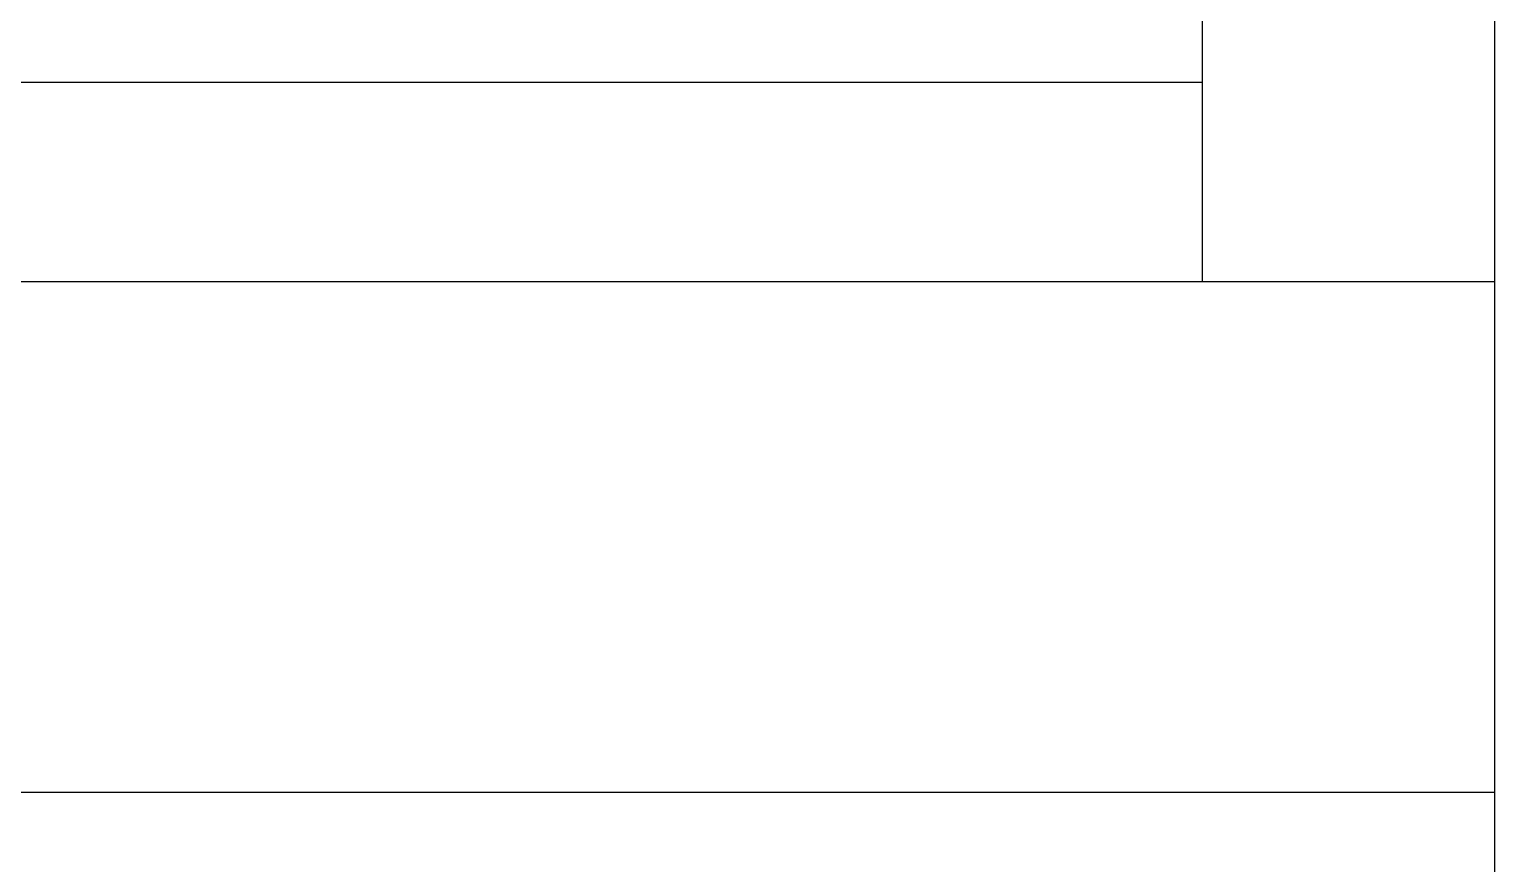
# Model space of a CAD drawing. Header units: inches. Extents: x 442278 to 842836, y -356313 to 59457.
# Drawn here: x 482411 to 483514, y 2909 to 3536 of the extents above; entities that cross this region are included whole.
import ezdxf

# ---------------------------------------------------------------- set-up
doc = ezdxf.new("R2010")
doc.units = ezdxf.units.IN
doc.header["$LTSCALE"] = 250
doc.header["$MEASUREMENT"] = 0

msp = doc.modelspace()

# ---------------------------------------------------------------- linework, layer by layer
for p, q in [((483513.53, 3346.39), (483513.53, 7346.39)), ((483293.53, 3496.39), (483293.53, 3576.39)), ((483293.53, 3496.39), (479233.53, 3496.39)), ((483293.53, 3346.39), (483293.53, 3496.39)), ((483293.53, 3346.39), (482388.53, 3346.39)), ((483513.53, 3346.39), (483293.53, 3346.39)), ((483513.53, 2962.23), (483513.53, 3346.39)), ((483513.53, 2962.23), (482388.53, 2962.23)), ((483513.53, 2893.11), (483513.53, 2962.23))]:
    msp.add_line(p, q)

doc.saveas('drawing.dxf')
